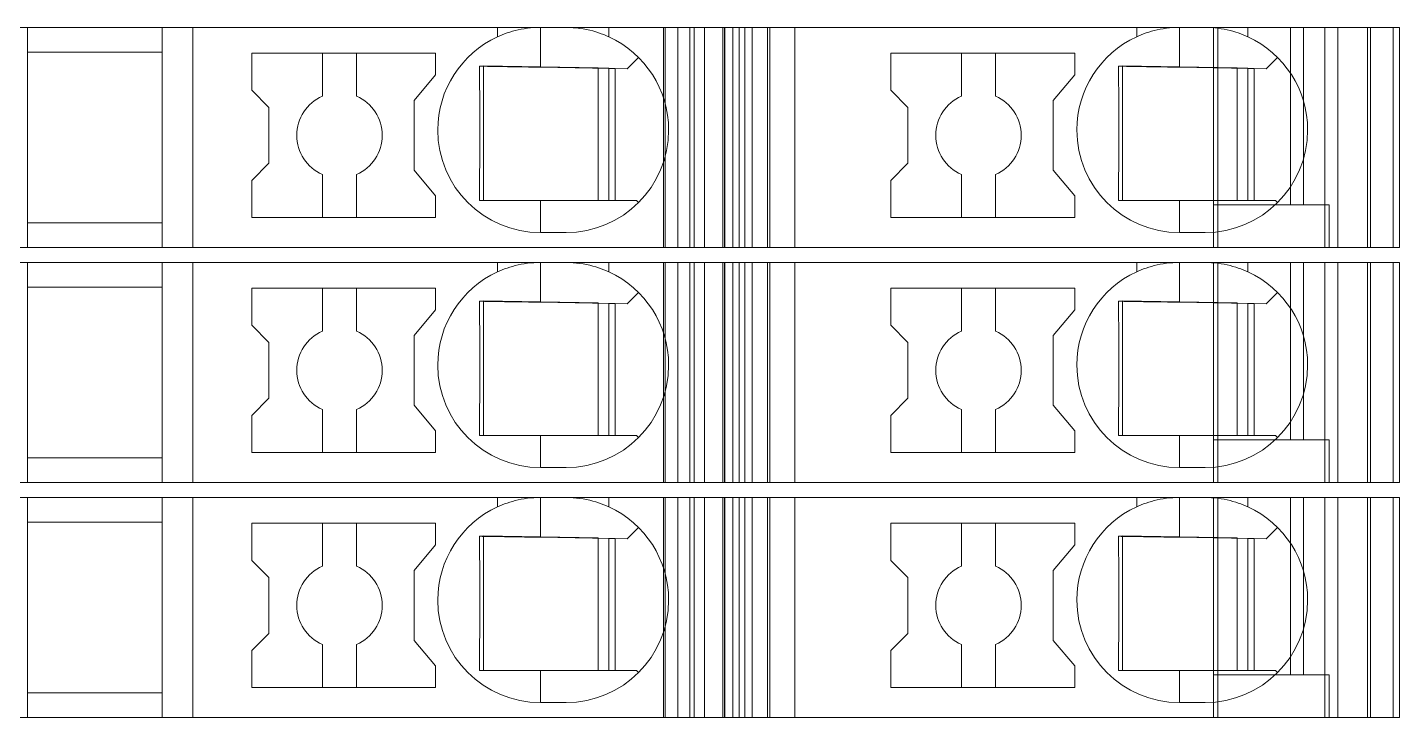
# Model space of a CAD drawing. Header units: millimetres. Extents: x 0 to 2100, y 0 to 1485.
# Drawn here: x 1258.05 to 1290.15, y 700.85 to 717 of the extents above; entities that cross this region are included whole.
import ezdxf
from ezdxf.enums import TextEntityAlignment as Align

# ---------------------------------------------------------------- set-up
doc = ezdxf.new("R2010")
doc.units = ezdxf.units.MM
for name, color, linetype, lineweight in [('EPLAN309', 5, 'Continuous', 5), ('EPLAN493', 5, 'Continuous', 5), ('MAIN-1', 7, 'Continuous', 5), ('MAIN-2', 7, 'Continuous', 5)]:
    doc.layers.add(name, color=color, linetype=linetype, lineweight=lineweight)
doc.styles.add('Tahoma', font='')
doc.styles.get('Tahoma').set_extended_font_data('Tahoma')

# ---------------------------------------------------------------- blocks, each defined once
blk = doc.blocks.new('EPLSYM_LibrarySPECIAL_Symbol12_Variant0_Placement8_15')
at = {"layer": 'EPLAN309', "lineweight": 13, "ltscale": 20}
blk.add_lwpolyline([(0, -5.15), (68.15, -5.15), (68.15, 0), (0, 0)], close=True, dxfattribs=at)
at = {"layer": 'EPLAN493', "color": 5, "style": 'Tahoma'}
blk.add_attdef('17_20450', text='', height=2.93475, dxfattribs=at).set_placement((0, -27.293475), align=Align.MIDDLE_RIGHT)
blk = doc.blocks.new('EPLSYM_LibrarySPECIAL_Symbol12_Variant0_Placement8_16')
at = {"layer": 'EPLAN309', "lineweight": 13, "ltscale": 20}
blk.add_lwpolyline([(0, -5.15), (68.15, -5.15), (68.15, 0), (0, 0)], close=True, dxfattribs=at)
at = {"layer": 'EPLAN493', "color": 5, "style": 'Tahoma'}
blk.add_attdef('17_20450', text='', height=2.93475, dxfattribs=at).set_placement((0, -27.293475), align=Align.MIDDLE_RIGHT)
blk = doc.blocks.new('EPLSYM_LibrarySPECIAL_Symbol12_Variant0_Placement8_17')
at = {"layer": 'EPLAN309', "lineweight": 13, "ltscale": 20}
blk.add_lwpolyline([(0, -5.15), (68.15, -5.15), (68.15, 0), (0, 0)], close=True, dxfattribs=at)
at = {"layer": 'EPLAN493', "color": 5, "style": 'Tahoma'}
blk.add_attdef('17_20450', text='', height=2.93475, dxfattribs=at).set_placement((0, -27.293475), align=Align.MIDDLE_RIGHT)

msp = doc.modelspace()

# ---------------------------------------------------------------- linework, layer by layer
at = {"layer": 'MAIN-1'}
for p, q in [((1258.05, 717), (1261.2, 717)), ((1258.05, 717), (1258.05, 711.85)), ((1261.919, 717), (1261.2, 717)), ((1261.2, 711.85), (1261.2, 717)), ((1269.05, 717), (1261.919, 717)), ((1261.919, 717), (1261.919, 711.85)), ((1269.05, 717), (1270.05, 717)), ((1269.05, 716.782), (1269.05, 717)), ((1269.102, 716.805), (1269.05, 716.782)), ((1269.156, 716.827), (1269.102, 716.805)), ((1269.213, 716.849), (1269.156, 716.827)), ((1269.272, 716.87), (1269.213, 716.849)), ((1269.333, 716.89), (1269.272, 716.87)), ((1269.397, 716.909), (1269.333, 716.89)), ((1269.463, 716.927), (1269.397, 716.909)), ((1269.531, 716.943), (1269.463, 716.927)), ((1269.601, 716.958), (1269.531, 716.943)), ((1269.673, 716.97), (1269.601, 716.958)), ((1269.746, 716.981), (1269.673, 716.97)), ((1269.821, 716.989), (1269.746, 716.981)), ((1269.897, 716.995), (1269.821, 716.989)), ((1269.973, 716.999), (1269.897, 716.995)), ((1270.05, 717), (1269.973, 716.999)), ((1270.05, 716.068), (1270.05, 717)), ((1270.05, 717), (1270.65, 717)), ((1270.65, 717), (1270.732, 716.999)), ((1271.65, 717), (1270.65, 717)), ((1270.732, 716.999), (1270.814, 716.994)), ((1270.814, 716.994), (1270.896, 716.987)), ((1270.896, 716.987), (1270.975, 716.978)), ((1270.975, 716.978), (1271.053, 716.966)), ((1271.053, 716.966), (1271.13, 716.952)), ((1271.13, 716.952), (1271.204, 716.935)), ((1271.204, 716.935), (1271.275, 716.917)), ((1271.275, 716.917), (1271.345, 716.897)), ((1271.345, 716.897), (1271.411, 716.876)), ((1271.411, 716.876), (1271.475, 716.854)), ((1271.475, 716.854), (1271.536, 716.831)), ((1271.536, 716.831), (1271.594, 716.806)), ((1271.594, 716.806), (1271.65, 716.782)), ((1271.65, 717), (1274.704, 717)), ((1271.65, 716.782), (1271.65, 717)), ((1274.832, 717), (1274.704, 717)), ((1274.704, 711.85), (1274.704, 717)), ((1274.832, 717), (1275.367, 717)), ((1274.832, 711.85), (1274.832, 717)), ((1276, 717), (1275.367, 717)), ((1275.367, 711.85), (1275.367, 717)), ((1276, 717), (1284, 717)), ((1276, 711.85), (1276, 717)), ((1284, 717), (1285, 717)), ((1284, 716.782), (1284, 717)), ((1284.052, 716.805), (1284, 716.782)), ((1284.106, 716.827), (1284.052, 716.805)), ((1284.163, 716.849), (1284.106, 716.827)), ((1284.222, 716.87), (1284.163, 716.849)), ((1284.283, 716.89), (1284.222, 716.87)), ((1284.347, 716.909), (1284.283, 716.89)), ((1284.413, 716.927), (1284.347, 716.909)), ((1284.481, 716.943), (1284.413, 716.927)), ((1284.551, 716.958), (1284.481, 716.943)), ((1284.622, 716.97), (1284.551, 716.958)), ((1284.696, 716.981), (1284.622, 716.97)), ((1284.771, 716.989), (1284.696, 716.981)), ((1284.847, 716.995), (1284.771, 716.989)), ((1284.923, 716.999), (1284.847, 716.995)), ((1285, 717), (1284.923, 716.999)), ((1285, 716.068), (1285, 717)), ((1285, 717), (1285.6, 717)), ((1285.6, 717), (1285.677, 716.999)), ((1286.6, 717), (1285.6, 717)), ((1285.677, 716.999), (1285.753, 716.995)), ((1285.753, 716.995), (1285.829, 716.989)), ((1285.829, 716.989), (1285.904, 716.981)), ((1285.904, 716.981), (1285.978, 716.97)), ((1285.978, 716.97), (1286.049, 716.958)), ((1286.049, 716.958), (1286.119, 716.943)), ((1286.119, 716.943), (1286.187, 716.927)), ((1286.187, 716.927), (1286.253, 716.909)), ((1286.253, 716.909), (1286.317, 716.89)), ((1286.317, 716.89), (1286.378, 716.87)), ((1286.378, 716.87), (1286.437, 716.849)), ((1286.437, 716.849), (1286.494, 716.827)), ((1286.494, 716.827), (1286.548, 716.805)), ((1286.548, 716.805), (1286.6, 716.782)), ((1286.6, 717), (1290, 717)), ((1286.6, 716.782), (1286.6, 717)), ((1290, 711.85), (1290, 717)), ((1258.05, 716.425), (1261.2, 716.425)), ((1263.3, 716.4), (1263.3, 715.529)), ((1263.3, 716.4), (1267.6, 716.4)), ((1264.95, 716.4), (1264.95, 715.392)), ((1265.75, 715.392), (1265.75, 716.4)), ((1267.6, 715.889), (1267.6, 716.4)), ((1272.083, 716.033), (1272.347, 716.297)), ((1278.25, 716.4), (1278.25, 715.529)), ((1278.25, 716.4), (1282.55, 716.4)), ((1279.9, 716.4), (1279.9, 715.392)), ((1280.7, 715.392), (1280.7, 716.4)), ((1282.55, 715.889), (1282.55, 716.4)), ((1287.033, 716.033), (1287.297, 716.297)), ((1267.1, 715.293), (1267.6, 715.889)), ((1268.624, 716.092), (1268.625, 716.022)), ((1268.685, 716.091), (1268.624, 716.092)), ((1268.625, 716.022), (1268.625, 715.95)), ((1268.625, 715.95), (1268.626, 715.877)), ((1268.626, 715.877), (1268.627, 715.803)), ((1268.746, 716.09), (1268.685, 716.091)), ((1268.721, 716.091), (1268.721, 712.95)), ((1268.809, 716.089), (1268.746, 716.09)), ((1268.873, 716.088), (1268.809, 716.089)), ((1268.937, 716.087), (1268.873, 716.088)), ((1269.003, 716.086), (1268.937, 716.087)), ((1269.071, 716.085), (1269.003, 716.086)), ((1269.14, 716.084), (1269.071, 716.085)), ((1269.21, 716.082), (1269.14, 716.084)), ((1269.283, 716.081), (1269.21, 716.082)), ((1269.358, 716.08), (1269.283, 716.081)), ((1269.435, 716.079), (1269.358, 716.08)), ((1269.514, 716.077), (1269.435, 716.079)), ((1269.597, 716.076), (1269.514, 716.077)), ((1269.682, 716.075), (1269.597, 716.076)), ((1269.771, 716.073), (1269.682, 716.075)), ((1269.862, 716.071), (1269.771, 716.073)), ((1269.955, 716.07), (1269.862, 716.071)), ((1270.05, 716.068), (1269.955, 716.07)), ((1270.05, 716.068), (1272.083, 716.033)), ((1271.4, 716.045), (1271.4, 712.95)), ((1271.65, 712.95), (1271.65, 716.04)), ((1271.8, 716.038), (1271.8, 712.95)), ((1282.05, 715.293), (1282.55, 715.889)), ((1283.574, 716.092), (1283.574, 716.022)), ((1283.635, 716.091), (1283.574, 716.092)), ((1283.574, 716.022), (1283.575, 715.95)), ((1283.575, 715.95), (1283.576, 715.877)), ((1283.576, 715.877), (1283.577, 715.803)), ((1283.696, 716.09), (1283.635, 716.091)), ((1283.671, 716.091), (1283.671, 712.95)), ((1283.759, 716.089), (1283.696, 716.09)), ((1283.822, 716.088), (1283.759, 716.089)), ((1283.887, 716.087), (1283.822, 716.088)), ((1283.953, 716.086), (1283.887, 716.087)), ((1284.021, 716.085), (1283.953, 716.086)), ((1284.09, 716.084), (1284.021, 716.085)), ((1284.16, 716.082), (1284.09, 716.084)), ((1284.233, 716.081), (1284.16, 716.082)), ((1284.307, 716.08), (1284.233, 716.081)), ((1284.385, 716.079), (1284.307, 716.08)), ((1284.464, 716.077), (1284.385, 716.079)), ((1284.547, 716.076), (1284.464, 716.077)), ((1284.632, 716.075), (1284.547, 716.076)), ((1284.72, 716.073), (1284.632, 716.075)), ((1284.812, 716.071), (1284.72, 716.073)), ((1284.905, 716.07), (1284.812, 716.071)), ((1285, 716.068), (1284.905, 716.07)), ((1285, 716.068), (1287.033, 716.033)), ((1286.35, 716.045), (1286.35, 712.95)), ((1286.6, 712.95), (1286.6, 716.04)), ((1286.75, 716.038), (1286.75, 712.95)), ((1263.7, 715.129), (1263.3, 715.529)), ((1268.627, 715.803), (1268.628, 715.727)), ((1268.628, 715.727), (1268.628, 715.649)), ((1268.628, 715.649), (1268.629, 715.57)), ((1268.629, 715.57), (1268.63, 715.488)), ((1278.65, 715.129), (1278.25, 715.529)), ((1283.577, 715.803), (1283.577, 715.727)), ((1283.577, 715.727), (1283.578, 715.649)), ((1283.578, 715.649), (1283.579, 715.57)), ((1283.579, 715.57), (1283.58, 715.488)), ((1267.1, 715.293), (1267.1, 713.657)), ((1268.63, 715.488), (1268.63, 715.404)), ((1268.63, 715.404), (1268.631, 715.317)), ((1268.631, 715.317), (1268.631, 715.226)), ((1268.631, 715.226), (1268.632, 715.132)), ((1282.05, 715.293), (1282.05, 713.657)), ((1283.58, 715.488), (1283.58, 715.404)), ((1283.58, 715.404), (1283.581, 715.317)), ((1283.581, 715.317), (1283.581, 715.226)), ((1283.581, 715.226), (1283.582, 715.132)), ((1263.7, 715.129), (1263.7, 713.821)), ((1268.632, 715.132), (1268.633, 715.034)), ((1268.633, 715.034), (1268.633, 714.931)), ((1268.633, 714.931), (1268.633, 714.824)), ((1278.65, 715.129), (1278.65, 713.821)), ((1283.582, 715.132), (1283.582, 715.034)), ((1283.582, 715.034), (1283.583, 714.931)), ((1283.583, 714.931), (1283.583, 714.824)), ((1268.633, 714.824), (1268.633, 714.713)), ((1268.633, 714.713), (1268.634, 714.6)), ((1268.634, 714.6), (1268.633, 714.479)), ((1283.583, 714.824), (1283.583, 714.713)), ((1283.583, 714.713), (1283.583, 714.6)), ((1283.583, 714.6), (1283.583, 714.479)), ((1268.633, 714.247), (1268.632, 714.138)), ((1268.633, 714.479), (1268.633, 714.361)), ((1268.633, 714.361), (1268.633, 714.247)), ((1283.583, 714.247), (1283.582, 714.138)), ((1283.583, 714.479), (1283.583, 714.361)), ((1283.583, 714.361), (1283.583, 714.247)), ((1268.632, 714.034), (1268.631, 713.934)), ((1268.631, 713.934), (1268.631, 713.839)), ((1268.632, 714.138), (1268.632, 714.034)), ((1283.582, 714.034), (1283.581, 713.934)), ((1283.581, 713.934), (1283.581, 713.839)), ((1283.582, 714.138), (1283.582, 714.034)), ((1263.7, 713.821), (1263.3, 713.421)), ((1267.1, 713.657), (1267.6, 713.061)), ((1268.629, 713.659), (1268.628, 713.573)), ((1268.63, 713.748), (1268.629, 713.659)), ((1268.631, 713.839), (1268.63, 713.748)), ((1278.65, 713.821), (1278.25, 713.421)), ((1282.05, 713.657), (1282.55, 713.061)), ((1283.579, 713.659), (1283.578, 713.573)), ((1283.58, 713.748), (1283.579, 713.659)), ((1283.581, 713.839), (1283.58, 713.748)), ((1263.3, 713.421), (1263.3, 712.55)), ((1264.95, 713.558), (1264.95, 712.55)), ((1265.75, 713.558), (1265.75, 712.55)), ((1268.626, 713.329), (1268.625, 713.25)), ((1268.627, 713.408), (1268.626, 713.329)), ((1268.628, 713.49), (1268.627, 713.408)), ((1268.628, 713.573), (1268.628, 713.49)), ((1278.25, 713.421), (1278.25, 712.55)), ((1279.9, 713.558), (1279.9, 712.55)), ((1280.7, 713.558), (1280.7, 712.55)), ((1283.576, 713.329), (1283.575, 713.25)), ((1283.577, 713.408), (1283.576, 713.329)), ((1283.578, 713.49), (1283.577, 713.408)), ((1283.578, 713.573), (1283.578, 713.49)), ((1267.6, 712.55), (1267.6, 713.061)), ((1268.623, 713.024), (1268.622, 712.95)), ((1268.622, 712.95), (1268.683, 712.95)), ((1268.624, 713.098), (1268.623, 713.024)), ((1268.625, 713.25), (1268.624, 713.174)), ((1268.624, 713.174), (1268.624, 713.098)), ((1268.683, 712.95), (1268.746, 712.95)), ((1268.746, 712.95), (1268.809, 712.95)), ((1268.809, 712.95), (1268.873, 712.95)), ((1268.873, 712.95), (1268.939, 712.95)), ((1268.939, 712.95), (1269.005, 712.95)), ((1269.005, 712.95), (1269.074, 712.95)), ((1269.074, 712.95), (1269.144, 712.95)), ((1269.144, 712.95), (1269.215, 712.95)), ((1269.215, 712.95), (1269.289, 712.95)), ((1269.289, 712.95), (1269.364, 712.95)), ((1269.364, 712.95), (1269.442, 712.95)), ((1269.442, 712.95), (1269.522, 712.95)), ((1269.522, 712.95), (1269.605, 712.95)), ((1269.605, 712.95), (1269.69, 712.95)), ((1269.69, 712.95), (1269.778, 712.95)), ((1269.778, 712.95), (1269.867, 712.95)), ((1269.867, 712.95), (1269.958, 712.95)), ((1269.958, 712.95), (1270.05, 712.95)), ((1270.05, 712.95), (1272.3, 712.95)), ((1270.05, 712.95), (1270.05, 712.2)), ((1272.347, 712.903), (1272.3, 712.95)), ((1282.55, 712.55), (1282.55, 713.061)), ((1283.573, 713.024), (1283.572, 712.95)), ((1283.572, 712.95), (1283.633, 712.95)), ((1283.574, 713.098), (1283.573, 713.024)), ((1283.575, 713.25), (1283.574, 713.174)), ((1283.574, 713.174), (1283.574, 713.098)), ((1283.633, 712.95), (1283.695, 712.95)), ((1283.695, 712.95), (1283.759, 712.95)), ((1283.759, 712.95), (1283.823, 712.95)), ((1283.823, 712.95), (1283.889, 712.95)), ((1283.889, 712.95), (1283.955, 712.95)), ((1283.955, 712.95), (1284.024, 712.95)), ((1284.024, 712.95), (1284.093, 712.95)), ((1284.093, 712.95), (1284.165, 712.95)), ((1284.165, 712.95), (1284.239, 712.95)), ((1284.239, 712.95), (1284.314, 712.95)), ((1284.314, 712.95), (1284.392, 712.95)), ((1284.392, 712.95), (1284.472, 712.95)), ((1284.472, 712.95), (1284.555, 712.95)), ((1284.555, 712.95), (1284.64, 712.95)), ((1284.64, 712.95), (1284.727, 712.95)), ((1284.727, 712.95), (1284.817, 712.95)), ((1284.817, 712.95), (1284.908, 712.95)), ((1284.908, 712.95), (1285, 712.95)), ((1285, 712.95), (1285, 712.2)), ((1285, 712.95), (1287.25, 712.95)), ((1287.297, 712.903), (1287.25, 712.95)), ((1258.05, 712.425), (1261.2, 712.425)), ((1267.6, 712.55), (1263.3, 712.55)), ((1282.55, 712.55), (1278.25, 712.55)), ((1270.65, 712.2), (1270.05, 712.2)), ((1285.6, 712.2), (1285, 712.2)), ((1258.05, 711.85), (1261.2, 711.85)), ((1261.919, 711.85), (1261.2, 711.85)), ((1261.919, 711.85), (1274.704, 711.85)), ((1273.544, 711.85), (1273.544, 711.85)), ((1273.65, 711.85), (1273.65, 711.85)), ((1274.832, 711.85), (1274.704, 711.85)), ((1274.832, 711.85), (1275.367, 711.85)), ((1276, 711.85), (1275.367, 711.85)), ((1276, 711.85), (1290, 711.85)), ((1288.5, 711.85), (1288.5, 711.85)), ((1258.05, 711.5), (1261.2, 711.5)), ((1258.05, 711.5), (1258.05, 706.35)), ((1261.919, 711.5), (1261.2, 711.5)), ((1261.2, 706.35), (1261.2, 711.5)), ((1269.05, 711.5), (1261.919, 711.5)), ((1261.919, 711.5), (1261.919, 706.35)), ((1269.05, 711.5), (1270.05, 711.5)), ((1269.05, 711.282), (1269.05, 711.5)), ((1269.213, 711.349), (1269.156, 711.327)), ((1269.272, 711.37), (1269.213, 711.349)), ((1269.333, 711.39), (1269.272, 711.37)), ((1269.397, 711.409), (1269.333, 711.39)), ((1269.463, 711.427), (1269.397, 711.409)), ((1269.531, 711.443), (1269.463, 711.427)), ((1269.601, 711.458), (1269.531, 711.443)), ((1269.673, 711.47), (1269.601, 711.458)), ((1269.746, 711.481), (1269.673, 711.47)), ((1269.821, 711.489), (1269.746, 711.481)), ((1269.897, 711.495), (1269.821, 711.489)), ((1269.973, 711.499), (1269.897, 711.495)), ((1270.05, 711.5), (1269.973, 711.499)), ((1270.05, 710.568), (1270.05, 711.5)), ((1270.05, 711.5), (1270.65, 711.5)), ((1270.65, 711.5), (1270.732, 711.499)), ((1271.65, 711.5), (1270.65, 711.5)), ((1270.732, 711.499), (1270.814, 711.494)), ((1270.814, 711.494), (1270.896, 711.487)), ((1270.896, 711.487), (1270.975, 711.478)), ((1270.975, 711.478), (1271.053, 711.466)), ((1271.053, 711.466), (1271.13, 711.452)), ((1271.13, 711.452), (1271.204, 711.435)), ((1271.204, 711.435), (1271.275, 711.417)), ((1271.275, 711.417), (1271.345, 711.397)), ((1271.345, 711.397), (1271.411, 711.376)), ((1271.411, 711.376), (1271.475, 711.354)), ((1271.475, 711.354), (1271.536, 711.331)), ((1271.65, 711.5), (1274.704, 711.5)), ((1271.65, 711.282), (1271.65, 711.5)), ((1274.832, 711.5), (1274.704, 711.5)), ((1274.704, 706.35), (1274.704, 711.5)), ((1274.832, 711.5), (1275.367, 711.5)), ((1274.832, 706.35), (1274.832, 711.5)), ((1276, 711.5), (1275.367, 711.5)), ((1275.367, 706.35), (1275.367, 711.5)), ((1276, 711.5), (1284, 711.5)), ((1276, 706.35), (1276, 711.5)), ((1284, 711.5), (1285, 711.5)), ((1284, 711.282), (1284, 711.5)), ((1284.163, 711.349), (1284.106, 711.327)), ((1284.222, 711.37), (1284.163, 711.349)), ((1284.283, 711.39), (1284.222, 711.37)), ((1284.347, 711.409), (1284.283, 711.39)), ((1284.413, 711.427), (1284.347, 711.409)), ((1284.481, 711.443), (1284.413, 711.427)), ((1284.551, 711.458), (1284.481, 711.443)), ((1284.622, 711.47), (1284.551, 711.458)), ((1284.696, 711.481), (1284.622, 711.47)), ((1284.771, 711.489), (1284.696, 711.481)), ((1284.847, 711.495), (1284.771, 711.489)), ((1284.923, 711.499), (1284.847, 711.495)), ((1285, 711.5), (1284.923, 711.499)), ((1285, 710.568), (1285, 711.5)), ((1285, 711.5), (1285.6, 711.5)), ((1285.6, 711.5), (1285.677, 711.499)), ((1286.6, 711.5), (1285.6, 711.5)), ((1285.677, 711.499), (1285.753, 711.495)), ((1285.753, 711.495), (1285.829, 711.489)), ((1285.829, 711.489), (1285.904, 711.481)), ((1285.904, 711.481), (1285.978, 711.47)), ((1285.978, 711.47), (1286.049, 711.458)), ((1286.049, 711.458), (1286.119, 711.443)), ((1286.119, 711.443), (1286.187, 711.427)), ((1286.187, 711.427), (1286.253, 711.409)), ((1286.253, 711.409), (1286.317, 711.39)), ((1286.317, 711.39), (1286.378, 711.37)), ((1286.378, 711.37), (1286.437, 711.349)), ((1286.437, 711.349), (1286.494, 711.327)), ((1286.6, 711.5), (1290, 711.5)), ((1286.6, 711.282), (1286.6, 711.5)), ((1290, 706.35), (1290, 711.5)), ((1269.102, 711.305), (1269.05, 711.282)), ((1269.156, 711.327), (1269.102, 711.305)), ((1271.536, 711.331), (1271.594, 711.306)), ((1271.594, 711.306), (1271.65, 711.282)), ((1284.052, 711.305), (1284, 711.282)), ((1284.106, 711.327), (1284.052, 711.305)), ((1286.494, 711.327), (1286.548, 711.305)), ((1286.548, 711.305), (1286.6, 711.282)), ((1258.05, 710.925), (1261.2, 710.925)), ((1263.3, 710.9), (1263.3, 710.029)), ((1263.3, 710.9), (1267.6, 710.9)), ((1264.95, 710.9), (1264.95, 709.892)), ((1265.75, 709.892), (1265.75, 710.9)), ((1267.6, 710.389), (1267.6, 710.9)), ((1272.083, 710.533), (1272.347, 710.797)), ((1278.25, 710.9), (1278.25, 710.029)), ((1278.25, 710.9), (1282.55, 710.9)), ((1279.9, 710.9), (1279.9, 709.892)), ((1280.7, 709.892), (1280.7, 710.9)), ((1282.55, 710.389), (1282.55, 710.9)), ((1287.033, 710.533), (1287.297, 710.797)), ((1267.1, 709.793), (1267.6, 710.389)), ((1268.624, 710.592), (1268.625, 710.522)), ((1268.685, 710.591), (1268.624, 710.592)), ((1268.625, 710.522), (1268.625, 710.45)), ((1268.625, 710.45), (1268.626, 710.377)), ((1268.626, 710.377), (1268.627, 710.303)), ((1268.746, 710.59), (1268.685, 710.591)), ((1268.721, 710.591), (1268.721, 707.45)), ((1268.809, 710.589), (1268.746, 710.59)), ((1268.873, 710.588), (1268.809, 710.589)), ((1268.937, 710.587), (1268.873, 710.588)), ((1269.003, 710.586), (1268.937, 710.587)), ((1269.071, 710.585), (1269.003, 710.586)), ((1269.14, 710.584), (1269.071, 710.585)), ((1269.21, 710.582), (1269.14, 710.584)), ((1269.283, 710.581), (1269.21, 710.582)), ((1269.358, 710.58), (1269.283, 710.581)), ((1269.435, 710.579), (1269.358, 710.58)), ((1269.514, 710.577), (1269.435, 710.579)), ((1269.597, 710.576), (1269.514, 710.577)), ((1269.682, 710.575), (1269.597, 710.576)), ((1269.771, 710.573), (1269.682, 710.575)), ((1269.862, 710.571), (1269.771, 710.573)), ((1269.955, 710.57), (1269.862, 710.571)), ((1270.05, 710.568), (1269.955, 710.57)), ((1270.05, 710.568), (1272.083, 710.533)), ((1271.4, 710.545), (1271.4, 707.45)), ((1271.65, 707.45), (1271.65, 710.54)), ((1271.8, 710.538), (1271.8, 707.45)), ((1282.05, 709.793), (1282.55, 710.389)), ((1283.574, 710.592), (1283.574, 710.522)), ((1283.635, 710.591), (1283.574, 710.592)), ((1283.574, 710.522), (1283.575, 710.45)), ((1283.575, 710.45), (1283.576, 710.377)), ((1283.576, 710.377), (1283.577, 710.303)), ((1283.696, 710.59), (1283.635, 710.591)), ((1283.671, 710.591), (1283.671, 707.45)), ((1283.759, 710.589), (1283.696, 710.59)), ((1283.822, 710.588), (1283.759, 710.589)), ((1283.887, 710.587), (1283.822, 710.588)), ((1283.953, 710.586), (1283.887, 710.587)), ((1284.021, 710.585), (1283.953, 710.586)), ((1284.09, 710.584), (1284.021, 710.585)), ((1284.16, 710.582), (1284.09, 710.584)), ((1284.233, 710.581), (1284.16, 710.582)), ((1284.307, 710.58), (1284.233, 710.581)), ((1284.385, 710.579), (1284.307, 710.58)), ((1284.464, 710.577), (1284.385, 710.579)), ((1284.547, 710.576), (1284.464, 710.577)), ((1284.632, 710.575), (1284.547, 710.576)), ((1284.72, 710.573), (1284.632, 710.575)), ((1284.812, 710.571), (1284.72, 710.573)), ((1284.905, 710.57), (1284.812, 710.571)), ((1285, 710.568), (1284.905, 710.57)), ((1285, 710.568), (1287.033, 710.533)), ((1286.35, 710.545), (1286.35, 707.45)), ((1286.6, 707.45), (1286.6, 710.54)), ((1286.75, 710.538), (1286.75, 707.45)), ((1268.627, 710.303), (1268.628, 710.227)), ((1268.628, 710.227), (1268.628, 710.149)), ((1268.628, 710.149), (1268.629, 710.07)), ((1268.629, 710.07), (1268.63, 709.988)), ((1283.577, 710.303), (1283.577, 710.227)), ((1283.577, 710.227), (1283.578, 710.149)), ((1283.578, 710.149), (1283.579, 710.07)), ((1283.579, 710.07), (1283.58, 709.988)), ((1263.7, 709.629), (1263.3, 710.029)), ((1267.1, 709.793), (1267.1, 708.157)), ((1268.63, 709.988), (1268.63, 709.904)), ((1268.63, 709.904), (1268.631, 709.817)), ((1268.631, 709.817), (1268.631, 709.726)), ((1278.65, 709.629), (1278.25, 710.029)), ((1282.05, 709.793), (1282.05, 708.157)), ((1283.58, 709.988), (1283.58, 709.904)), ((1283.58, 709.904), (1283.581, 709.817)), ((1283.581, 709.817), (1283.581, 709.726)), ((1263.7, 709.629), (1263.7, 708.321)), ((1268.631, 709.726), (1268.632, 709.632)), ((1268.632, 709.632), (1268.633, 709.534)), ((1268.633, 709.534), (1268.633, 709.431)), ((1268.633, 709.431), (1268.633, 709.324)), ((1278.65, 709.629), (1278.65, 708.321)), ((1283.581, 709.726), (1283.582, 709.632)), ((1283.582, 709.632), (1283.582, 709.534)), ((1283.582, 709.534), (1283.583, 709.431)), ((1283.583, 709.431), (1283.583, 709.324)), ((1268.633, 709.324), (1268.633, 709.213)), ((1268.633, 709.213), (1268.634, 709.1)), ((1268.634, 709.1), (1268.633, 708.979)), ((1283.583, 709.324), (1283.583, 709.213)), ((1283.583, 709.213), (1283.583, 709.1)), ((1283.583, 709.1), (1283.583, 708.979)), ((1268.633, 708.979), (1268.633, 708.861)), ((1268.633, 708.861), (1268.633, 708.747)), ((1283.583, 708.979), (1283.583, 708.861)), ((1283.583, 708.861), (1283.583, 708.747)), ((1268.632, 708.534), (1268.631, 708.434)), ((1268.633, 708.747), (1268.632, 708.638)), ((1268.632, 708.638), (1268.632, 708.534)), ((1283.582, 708.534), (1283.581, 708.434)), ((1283.583, 708.747), (1283.582, 708.638)), ((1283.582, 708.638), (1283.582, 708.534)), ((1263.7, 708.321), (1263.3, 707.921)), ((1267.1, 708.157), (1267.6, 707.561)), ((1268.629, 708.159), (1268.628, 708.073)), ((1268.63, 708.248), (1268.629, 708.159)), ((1268.631, 708.339), (1268.63, 708.248)), ((1268.631, 708.434), (1268.631, 708.339)), ((1278.65, 708.321), (1278.25, 707.921)), ((1282.05, 708.157), (1282.55, 707.561)), ((1283.579, 708.159), (1283.578, 708.073)), ((1283.58, 708.248), (1283.579, 708.159)), ((1283.581, 708.339), (1283.58, 708.248)), ((1283.581, 708.434), (1283.581, 708.339)), ((1263.3, 707.921), (1263.3, 707.05)), ((1264.95, 708.058), (1264.95, 707.05)), ((1265.75, 708.058), (1265.75, 707.05)), ((1268.626, 707.829), (1268.625, 707.75)), ((1268.627, 707.908), (1268.626, 707.829)), ((1268.628, 707.99), (1268.627, 707.908)), ((1268.628, 708.073), (1268.628, 707.99)), ((1278.25, 707.921), (1278.25, 707.05)), ((1279.9, 708.058), (1279.9, 707.05)), ((1280.7, 708.058), (1280.7, 707.05)), ((1283.576, 707.829), (1283.575, 707.75)), ((1283.577, 707.908), (1283.576, 707.829)), ((1283.578, 707.99), (1283.577, 707.908)), ((1283.578, 708.073), (1283.578, 707.99)), ((1267.6, 707.05), (1267.6, 707.561)), ((1268.623, 707.524), (1268.622, 707.45)), ((1268.624, 707.598), (1268.623, 707.524)), ((1268.625, 707.75), (1268.624, 707.674)), ((1268.624, 707.674), (1268.624, 707.598)), ((1282.55, 707.05), (1282.55, 707.561)), ((1283.573, 707.524), (1283.572, 707.45)), ((1283.574, 707.598), (1283.573, 707.524)), ((1283.575, 707.75), (1283.574, 707.674)), ((1283.574, 707.674), (1283.574, 707.598)), ((1268.622, 707.45), (1268.683, 707.45)), ((1268.683, 707.45), (1268.746, 707.45)), ((1268.746, 707.45), (1268.809, 707.45)), ((1268.809, 707.45), (1268.873, 707.45)), ((1268.873, 707.45), (1268.939, 707.45)), ((1268.939, 707.45), (1269.005, 707.45)), ((1269.005, 707.45), (1269.074, 707.45)), ((1269.074, 707.45), (1269.144, 707.45)), ((1269.144, 707.45), (1269.215, 707.45)), ((1269.215, 707.45), (1269.289, 707.45)), ((1269.289, 707.45), (1269.364, 707.45)), ((1269.364, 707.45), (1269.442, 707.45)), ((1269.442, 707.45), (1269.522, 707.45)), ((1269.522, 707.45), (1269.605, 707.45)), ((1269.605, 707.45), (1269.69, 707.45)), ((1269.69, 707.45), (1269.778, 707.45)), ((1269.778, 707.45), (1269.867, 707.45)), ((1269.867, 707.45), (1269.958, 707.45)), ((1269.958, 707.45), (1270.05, 707.45)), ((1270.05, 707.45), (1272.3, 707.45)), ((1270.05, 707.45), (1270.05, 706.7)), ((1272.347, 707.403), (1272.3, 707.45)), ((1283.572, 707.45), (1283.633, 707.45)), ((1283.633, 707.45), (1283.695, 707.45)), ((1283.695, 707.45), (1283.759, 707.45)), ((1283.759, 707.45), (1283.823, 707.45)), ((1283.823, 707.45), (1283.889, 707.45)), ((1283.889, 707.45), (1283.955, 707.45)), ((1283.955, 707.45), (1284.024, 707.45)), ((1284.024, 707.45), (1284.093, 707.45)), ((1284.093, 707.45), (1284.165, 707.45)), ((1284.165, 707.45), (1284.239, 707.45)), ((1284.239, 707.45), (1284.314, 707.45)), ((1284.314, 707.45), (1284.392, 707.45)), ((1284.392, 707.45), (1284.472, 707.45)), ((1284.472, 707.45), (1284.555, 707.45)), ((1284.555, 707.45), (1284.64, 707.45)), ((1284.64, 707.45), (1284.727, 707.45)), ((1284.727, 707.45), (1284.817, 707.45)), ((1284.817, 707.45), (1284.908, 707.45)), ((1284.908, 707.45), (1285, 707.45)), ((1285, 707.45), (1285, 706.7)), ((1285, 707.45), (1287.25, 707.45)), ((1287.297, 707.403), (1287.25, 707.45)), ((1258.05, 706.925), (1261.2, 706.925)), ((1267.6, 707.05), (1263.3, 707.05)), ((1282.55, 707.05), (1278.25, 707.05)), ((1270.65, 706.7), (1270.05, 706.7)), ((1285.6, 706.7), (1285, 706.7)), ((1258.05, 706.35), (1261.2, 706.35)), ((1261.919, 706.35), (1261.2, 706.35)), ((1261.919, 706.35), (1274.704, 706.35)), ((1273.544, 706.35), (1273.544, 706.35)), ((1273.65, 706.35), (1273.65, 706.35)), ((1274.832, 706.35), (1274.704, 706.35)), ((1274.832, 706.35), (1275.367, 706.35)), ((1276, 706.35), (1275.367, 706.35)), ((1276, 706.35), (1290, 706.35)), ((1288.5, 706.35), (1288.5, 706.35)), ((1258.05, 706), (1261.2, 706)), ((1258.05, 706), (1258.05, 700.85)), ((1261.919, 706), (1261.2, 706)), ((1261.2, 700.85), (1261.2, 706)), ((1269.05, 706), (1261.919, 706)), ((1261.919, 706), (1261.919, 700.85)), ((1269.05, 706), (1270.05, 706)), ((1269.05, 705.782), (1269.05, 706)), ((1269.333, 705.89), (1269.272, 705.87)), ((1269.397, 705.909), (1269.333, 705.89)), ((1269.463, 705.927), (1269.397, 705.909)), ((1269.531, 705.943), (1269.463, 705.927)), ((1269.601, 705.958), (1269.531, 705.943)), ((1269.673, 705.97), (1269.601, 705.958)), ((1269.746, 705.981), (1269.673, 705.97)), ((1269.821, 705.989), (1269.746, 705.981)), ((1269.897, 705.995), (1269.821, 705.989)), ((1269.973, 705.999), (1269.897, 705.995)), ((1270.05, 706), (1269.973, 705.999)), ((1270.05, 705.068), (1270.05, 706)), ((1270.05, 706), (1270.65, 706)), ((1270.65, 706), (1270.732, 705.999)), ((1271.65, 706), (1270.65, 706)), ((1270.732, 705.999), (1270.814, 705.994)), ((1270.814, 705.994), (1270.896, 705.987)), ((1270.896, 705.987), (1270.975, 705.978)), ((1270.975, 705.978), (1271.053, 705.966)), ((1271.053, 705.966), (1271.13, 705.952)), ((1271.13, 705.952), (1271.204, 705.935)), ((1271.204, 705.935), (1271.275, 705.917)), ((1271.275, 705.917), (1271.345, 705.897)), ((1271.345, 705.897), (1271.411, 705.876)), ((1271.65, 706), (1274.704, 706)), ((1271.65, 705.782), (1271.65, 706)), ((1274.832, 706), (1274.704, 706)), ((1274.704, 700.85), (1274.704, 706)), ((1274.832, 706), (1275.367, 706)), ((1274.832, 700.85), (1274.832, 706)), ((1276, 706), (1275.367, 706)), ((1275.367, 700.85), (1275.367, 706)), ((1276, 706), (1284, 706)), ((1276, 700.85), (1276, 706)), ((1284, 706), (1285, 706)), ((1284, 705.782), (1284, 706)), ((1284.283, 705.89), (1284.222, 705.87)), ((1284.347, 705.909), (1284.283, 705.89)), ((1284.413, 705.927), (1284.347, 705.909)), ((1284.481, 705.943), (1284.413, 705.927)), ((1284.551, 705.958), (1284.481, 705.943)), ((1284.622, 705.97), (1284.551, 705.958)), ((1284.696, 705.981), (1284.622, 705.97)), ((1284.771, 705.989), (1284.696, 705.981)), ((1284.847, 705.995), (1284.771, 705.989)), ((1284.923, 705.999), (1284.847, 705.995)), ((1285, 706), (1284.923, 705.999)), ((1285, 705.068), (1285, 706)), ((1285, 706), (1285.6, 706)), ((1285.6, 706), (1285.677, 705.999)), ((1286.6, 706), (1285.6, 706)), ((1285.677, 705.999), (1285.753, 705.995)), ((1285.753, 705.995), (1285.829, 705.989)), ((1285.829, 705.989), (1285.904, 705.981)), ((1285.904, 705.981), (1285.978, 705.97)), ((1285.978, 705.97), (1286.049, 705.958)), ((1286.049, 705.958), (1286.119, 705.943)), ((1286.119, 705.943), (1286.187, 705.927)), ((1286.187, 705.927), (1286.253, 705.909)), ((1286.253, 705.909), (1286.317, 705.89)), ((1286.317, 705.89), (1286.378, 705.87)), ((1286.6, 706), (1290, 706)), ((1286.6, 705.782), (1286.6, 706)), ((1290, 700.85), (1290, 706)), ((1269.102, 705.805), (1269.05, 705.782)), ((1269.156, 705.827), (1269.102, 705.805)), ((1269.213, 705.849), (1269.156, 705.827)), ((1269.272, 705.87), (1269.213, 705.849)), ((1271.411, 705.876), (1271.475, 705.854)), ((1271.475, 705.854), (1271.536, 705.831)), ((1271.536, 705.831), (1271.594, 705.806)), ((1271.594, 705.806), (1271.65, 705.782)), ((1284.052, 705.805), (1284, 705.782)), ((1284.106, 705.827), (1284.052, 705.805)), ((1284.163, 705.849), (1284.106, 705.827)), ((1284.222, 705.87), (1284.163, 705.849)), ((1286.378, 705.87), (1286.437, 705.849)), ((1286.437, 705.849), (1286.494, 705.827)), ((1286.494, 705.827), (1286.548, 705.805)), ((1286.548, 705.805), (1286.6, 705.782)), ((1258.05, 705.425), (1261.2, 705.425)), ((1263.3, 705.4), (1263.3, 704.529)), ((1263.3, 705.4), (1267.6, 705.4)), ((1264.95, 705.4), (1264.95, 704.392)), ((1265.75, 704.392), (1265.75, 705.4)), ((1267.6, 704.889), (1267.6, 705.4)), ((1272.083, 705.033), (1272.347, 705.297)), ((1278.25, 705.4), (1278.25, 704.529)), ((1278.25, 705.4), (1282.55, 705.4)), ((1279.9, 705.4), (1279.9, 704.392)), ((1280.7, 704.392), (1280.7, 705.4)), ((1282.55, 704.889), (1282.55, 705.4)), ((1287.033, 705.033), (1287.297, 705.297)), ((1268.624, 705.092), (1268.625, 705.022)), ((1268.685, 705.091), (1268.624, 705.092)), ((1268.625, 705.022), (1268.625, 704.95)), ((1268.625, 704.95), (1268.626, 704.877)), ((1268.746, 705.09), (1268.685, 705.091)), ((1268.721, 705.091), (1268.721, 701.95)), ((1268.809, 705.089), (1268.746, 705.09)), ((1268.873, 705.088), (1268.809, 705.089)), ((1268.937, 705.087), (1268.873, 705.088)), ((1269.003, 705.086), (1268.937, 705.087)), ((1269.071, 705.085), (1269.003, 705.086)), ((1269.14, 705.084), (1269.071, 705.085)), ((1269.21, 705.082), (1269.14, 705.084)), ((1269.283, 705.081), (1269.21, 705.082)), ((1269.358, 705.08), (1269.283, 705.081)), ((1269.435, 705.079), (1269.358, 705.08)), ((1269.514, 705.077), (1269.435, 705.079)), ((1269.597, 705.076), (1269.514, 705.077)), ((1269.682, 705.075), (1269.597, 705.076)), ((1269.771, 705.073), (1269.682, 705.075)), ((1269.862, 705.071), (1269.771, 705.073)), ((1269.955, 705.07), (1269.862, 705.071)), ((1270.05, 705.068), (1269.955, 705.07)), ((1270.05, 705.068), (1272.083, 705.033)), ((1271.4, 705.045), (1271.4, 701.95)), ((1271.65, 701.95), (1271.65, 705.04)), ((1271.8, 705.038), (1271.8, 701.95)), ((1283.574, 705.092), (1283.574, 705.022)), ((1283.635, 705.091), (1283.574, 705.092)), ((1283.574, 705.022), (1283.575, 704.95)), ((1283.575, 704.95), (1283.576, 704.877)), ((1283.696, 705.09), (1283.635, 705.091)), ((1283.671, 705.091), (1283.671, 701.95)), ((1283.759, 705.089), (1283.696, 705.09)), ((1283.822, 705.088), (1283.759, 705.089)), ((1283.887, 705.087), (1283.822, 705.088)), ((1283.953, 705.086), (1283.887, 705.087)), ((1284.021, 705.085), (1283.953, 705.086)), ((1284.09, 705.084), (1284.021, 705.085)), ((1284.16, 705.082), (1284.09, 705.084)), ((1284.233, 705.081), (1284.16, 705.082)), ((1284.307, 705.08), (1284.233, 705.081)), ((1284.385, 705.079), (1284.307, 705.08)), ((1284.464, 705.077), (1284.385, 705.079)), ((1284.547, 705.076), (1284.464, 705.077)), ((1284.632, 705.075), (1284.547, 705.076)), ((1284.72, 705.073), (1284.632, 705.075)), ((1284.812, 705.071), (1284.72, 705.073)), ((1284.905, 705.07), (1284.812, 705.071)), ((1285, 705.068), (1284.905, 705.07)), ((1285, 705.068), (1287.033, 705.033)), ((1286.35, 705.045), (1286.35, 701.95)), ((1286.6, 701.95), (1286.6, 705.04)), ((1286.75, 705.038), (1286.75, 701.95)), ((1267.1, 704.293), (1267.6, 704.889)), ((1268.626, 704.877), (1268.627, 704.803)), ((1268.627, 704.803), (1268.628, 704.727)), ((1268.628, 704.727), (1268.628, 704.649)), ((1268.628, 704.649), (1268.629, 704.57)), ((1282.05, 704.293), (1282.55, 704.889)), ((1283.576, 704.877), (1283.577, 704.803)), ((1283.577, 704.803), (1283.577, 704.727)), ((1283.577, 704.727), (1283.578, 704.649)), ((1283.578, 704.649), (1283.579, 704.57)), ((1263.7, 704.129), (1263.3, 704.529)), ((1267.1, 704.293), (1267.1, 702.657)), ((1268.629, 704.57), (1268.63, 704.488)), ((1268.63, 704.488), (1268.63, 704.404)), ((1268.63, 704.404), (1268.631, 704.317)), ((1268.631, 704.317), (1268.631, 704.226)), ((1278.65, 704.129), (1278.25, 704.529)), ((1282.05, 704.293), (1282.05, 702.657)), ((1283.579, 704.57), (1283.58, 704.488)), ((1283.58, 704.488), (1283.58, 704.404)), ((1283.58, 704.404), (1283.581, 704.317)), ((1283.581, 704.317), (1283.581, 704.226)), ((1263.7, 704.129), (1263.7, 702.821)), ((1268.631, 704.226), (1268.632, 704.132)), ((1268.632, 704.132), (1268.633, 704.034)), ((1268.633, 704.034), (1268.633, 703.931)), ((1278.65, 704.129), (1278.65, 702.821)), ((1283.581, 704.226), (1283.582, 704.132)), ((1283.582, 704.132), (1283.582, 704.034)), ((1283.582, 704.034), (1283.583, 703.931)), ((1268.633, 703.931), (1268.633, 703.824)), ((1268.633, 703.824), (1268.633, 703.713)), ((1268.633, 703.713), (1268.634, 703.6)), ((1283.583, 703.931), (1283.583, 703.824)), ((1283.583, 703.824), (1283.583, 703.713)), ((1283.583, 703.713), (1283.583, 703.6)), ((1268.634, 703.6), (1268.633, 703.479)), ((1268.633, 703.479), (1268.633, 703.361)), ((1268.633, 703.361), (1268.633, 703.247)), ((1283.583, 703.6), (1283.583, 703.479)), ((1283.583, 703.479), (1283.583, 703.361)), ((1283.583, 703.361), (1283.583, 703.247)), ((1268.632, 703.034), (1268.631, 702.934)), ((1268.633, 703.247), (1268.632, 703.138)), ((1268.632, 703.138), (1268.632, 703.034)), ((1283.582, 703.034), (1283.581, 702.934)), ((1283.583, 703.247), (1283.582, 703.138)), ((1283.582, 703.138), (1283.582, 703.034)), ((1263.7, 702.821), (1263.3, 702.421)), ((1268.63, 702.748), (1268.629, 702.659)), ((1268.631, 702.839), (1268.63, 702.748)), ((1268.631, 702.934), (1268.631, 702.839)), ((1278.65, 702.821), (1278.25, 702.421)), ((1283.58, 702.748), (1283.579, 702.659)), ((1283.581, 702.839), (1283.58, 702.748)), ((1283.581, 702.934), (1283.581, 702.839)), ((1263.3, 702.421), (1263.3, 701.55)), ((1264.95, 702.558), (1264.95, 701.55)), ((1265.75, 702.558), (1265.75, 701.55)), ((1267.1, 702.657), (1267.6, 702.061)), ((1268.627, 702.408), (1268.626, 702.329)), ((1268.628, 702.49), (1268.627, 702.408)), ((1268.629, 702.659), (1268.628, 702.573)), ((1268.628, 702.573), (1268.628, 702.49)), ((1278.25, 702.421), (1278.25, 701.55)), ((1279.9, 702.558), (1279.9, 701.55)), ((1280.7, 702.558), (1280.7, 701.55)), ((1282.05, 702.657), (1282.55, 702.061)), ((1283.577, 702.408), (1283.576, 702.329)), ((1283.578, 702.49), (1283.577, 702.408)), ((1283.579, 702.659), (1283.578, 702.573)), ((1283.578, 702.573), (1283.578, 702.49)), ((1267.6, 701.55), (1267.6, 702.061)), ((1268.624, 702.098), (1268.623, 702.024)), ((1268.625, 702.25), (1268.624, 702.174)), ((1268.624, 702.174), (1268.624, 702.098)), ((1268.626, 702.329), (1268.625, 702.25)), ((1282.55, 701.55), (1282.55, 702.061)), ((1283.574, 702.098), (1283.573, 702.024)), ((1283.575, 702.25), (1283.574, 702.174)), ((1283.574, 702.174), (1283.574, 702.098)), ((1283.576, 702.329), (1283.575, 702.25)), ((1268.623, 702.024), (1268.622, 701.95)), ((1268.622, 701.95), (1268.683, 701.95)), ((1268.683, 701.95), (1268.746, 701.95)), ((1268.746, 701.95), (1268.809, 701.95)), ((1268.809, 701.95), (1268.873, 701.95)), ((1268.873, 701.95), (1268.939, 701.95)), ((1268.939, 701.95), (1269.005, 701.95)), ((1269.005, 701.95), (1269.074, 701.95)), ((1269.074, 701.95), (1269.144, 701.95)), ((1269.144, 701.95), (1269.215, 701.95)), ((1269.215, 701.95), (1269.289, 701.95)), ((1269.289, 701.95), (1269.364, 701.95)), ((1269.364, 701.95), (1269.442, 701.95)), ((1269.442, 701.95), (1269.522, 701.95)), ((1269.522, 701.95), (1269.605, 701.95)), ((1269.605, 701.95), (1269.69, 701.95)), ((1269.69, 701.95), (1269.778, 701.95)), ((1269.778, 701.95), (1269.867, 701.95)), ((1269.867, 701.95), (1269.958, 701.95)), ((1269.958, 701.95), (1270.05, 701.95)), ((1270.05, 701.95), (1272.3, 701.95)), ((1270.05, 701.95), (1270.05, 701.2)), ((1272.347, 701.903), (1272.3, 701.95)), ((1283.573, 702.024), (1283.572, 701.95)), ((1283.572, 701.95), (1283.633, 701.95)), ((1283.633, 701.95), (1283.695, 701.95)), ((1283.695, 701.95), (1283.759, 701.95)), ((1283.759, 701.95), (1283.823, 701.95)), ((1283.823, 701.95), (1283.889, 701.95)), ((1283.889, 701.95), (1283.955, 701.95)), ((1283.955, 701.95), (1284.024, 701.95)), ((1284.024, 701.95), (1284.093, 701.95)), ((1284.093, 701.95), (1284.165, 701.95)), ((1284.165, 701.95), (1284.239, 701.95)), ((1284.239, 701.95), (1284.314, 701.95)), ((1284.314, 701.95), (1284.392, 701.95)), ((1284.392, 701.95), (1284.472, 701.95)), ((1284.472, 701.95), (1284.555, 701.95)), ((1284.555, 701.95), (1284.64, 701.95)), ((1284.64, 701.95), (1284.727, 701.95)), ((1284.727, 701.95), (1284.817, 701.95)), ((1284.817, 701.95), (1284.908, 701.95)), ((1284.908, 701.95), (1285, 701.95)), ((1285, 701.95), (1285, 701.2)), ((1285, 701.95), (1287.25, 701.95)), ((1287.297, 701.903), (1287.25, 701.95)), ((1258.05, 701.425), (1261.2, 701.425)), ((1267.6, 701.55), (1263.3, 701.55)), ((1282.55, 701.55), (1278.25, 701.55)), ((1270.65, 701.2), (1270.05, 701.2)), ((1285.6, 701.2), (1285, 701.2)), ((1258.05, 700.85), (1261.2, 700.85)), ((1261.919, 700.85), (1261.2, 700.85)), ((1261.919, 700.85), (1274.704, 700.85)), ((1273.544, 700.85), (1273.544, 700.85)), ((1273.65, 700.85), (1273.65, 700.85)), ((1274.832, 700.85), (1274.704, 700.85)), ((1274.832, 700.85), (1275.367, 700.85)), ((1276, 700.85), (1275.367, 700.85)), ((1276, 700.85), (1290, 700.85)), ((1288.5, 700.85), (1288.5, 700.85))]:
    msp.add_line(p, q, dxfattribs=at)
for centre, radius, start, end in [((1270.05, 714.6), 2.4, 114.6244, 180), ((1270.65, 714.6), 2.4, 0, 65.3756), ((1285, 714.6), 2.4, 114.6244, 180), ((1285.6, 714.6), 2.4, 0, 65.3756), ((1265.35, 714.475), 1, 113.5782, 180), ((1265.35, 714.475), 1, 0, 66.4218), ((1280.3, 714.475), 1, 113.5782, 180), ((1280.3, 714.475), 1, 0, 66.4218), ((1270.05, 714.6), 2.4, 180, 270), ((1270.65, 714.6), 2.4, 270, 0), ((1285, 714.6), 2.4, 180, 270), ((1285.6, 714.6), 2.4, 270, 0), ((1265.35, 714.475), 1, 180, 246.4218), ((1265.35, 714.475), 1, 293.5782, 0), ((1280.3, 714.475), 1, 180, 246.4218), ((1280.3, 714.475), 1, 293.5782, 0), ((1270.05, 709.1), 2.4, 114.6244, 180), ((1270.65, 709.1), 2.4, 0, 65.3756), ((1285, 709.1), 2.4, 114.6244, 180), ((1285.6, 709.1), 2.4, 0, 65.3756), ((1265.35, 708.975), 1, 113.5782, 180), ((1265.35, 708.975), 1, 0, 66.4218), ((1280.3, 708.975), 1, 113.5782, 180), ((1280.3, 708.975), 1, 0, 66.4218), ((1270.05, 709.1), 2.4, 180, 270), ((1270.65, 709.1), 2.4, 270, 0), ((1285, 709.1), 2.4, 180, 270), ((1285.6, 709.1), 2.4, 270, 0), ((1265.35, 708.975), 1, 180, 246.4218), ((1265.35, 708.975), 1, 293.5782, 0), ((1280.3, 708.975), 1, 180, 246.4218), ((1280.3, 708.975), 1, 293.5782, 0), ((1270.05, 703.6), 2.4, 114.6244, 180), ((1270.65, 703.6), 2.4, 0, 65.3756), ((1285, 703.6), 2.4, 114.6244, 180), ((1285.6, 703.6), 2.4, 0, 65.3756), ((1265.35, 703.475), 1, 113.5782, 180), ((1265.35, 703.475), 1, 0, 66.4218), ((1280.3, 703.475), 1, 113.5782, 180), ((1280.3, 703.475), 1, 0, 66.4218), ((1265.35, 703.475), 1, 180, 246.4218), ((1265.35, 703.475), 1, 293.5782, 0), ((1270.05, 703.6), 2.4, 180, 270), ((1270.65, 703.6), 2.4, 270, 0), ((1280.3, 703.475), 1, 180, 246.4218), ((1280.3, 703.475), 1, 293.5782, 0), ((1285, 703.6), 2.4, 180, 270), ((1285.6, 703.6), 2.4, 270, 0)]:
    msp.add_arc(centre, radius, start, end, dxfattribs=at)
at = {"layer": 'MAIN-2'}
for p, q in [((1272.931, 711.85), (1272.931, 717)), ((1272.971, 717), (1272.971, 711.85)), ((1273.262, 717), (1273.262, 711.85)), ((1273.544, 711.85), (1273.544, 717)), ((1273.65, 711.85), (1273.65, 717)), ((1273.891, 717), (1273.891, 711.85)), ((1274.316, 717), (1274.316, 711.85)), ((1274.361, 717), (1274.361, 711.85)), ((1274.363, 711.85), (1274.363, 717)), ((1274.55, 717), (1274.55, 711.85)), ((1275.008, 711.85), (1275.008, 717)), ((1275.414, 717), (1275.414, 711.85)), ((1285.8, 717), (1285.8, 711.85)), ((1285.898, 717), (1285.898, 711.85)), ((1287.6, 717), (1287.6, 712.85)), ((1287.9, 712.85), (1287.9, 717)), ((1288.4, 717), (1288.4, 711.85)), ((1288.709, 711.85), (1288.709, 717)), ((1289.4, 711.85), (1289.4, 717)), ((1289.47, 717), (1289.47, 711.85)), ((1268.721, 716.1), (1268.624, 716.092)), ((1268.721, 716.1), (1268.721, 716.091)), ((1271.4, 716.053), (1268.721, 716.1)), ((1271.4, 716.048), (1271.4, 716.053)), ((1271.65, 716.043), (1271.4, 716.048)), ((1271.4, 716.048), (1271.4, 716.045)), ((1271.65, 716.043), (1271.65, 716.042)), ((1271.8, 716.039), (1271.65, 716.042)), ((1271.65, 716.04), (1271.65, 716.042)), ((1271.8, 716.038), (1271.8, 716.039)), ((1271.8, 716.038), (1272.083, 716.033)), ((1271.8, 716.038), (1271.8, 716.038)), ((1283.671, 716.1), (1283.574, 716.092)), ((1283.671, 716.1), (1283.671, 716.091)), ((1286.35, 716.053), (1283.671, 716.1)), ((1286.35, 716.048), (1286.35, 716.053)), ((1286.6, 716.043), (1286.35, 716.048)), ((1286.35, 716.048), (1286.35, 716.045)), ((1286.6, 716.043), (1286.6, 716.042)), ((1286.75, 716.039), (1286.6, 716.042)), ((1286.6, 716.04), (1286.6, 716.042)), ((1286.75, 716.038), (1286.75, 716.039)), ((1286.75, 716.038), (1287.033, 716.033)), ((1286.75, 716.038), (1286.75, 716.038)), ((1271.4, 712.95), (1271.4, 712.95)), ((1271.65, 712.95), (1271.65, 712.95)), ((1286.35, 712.95), (1286.35, 712.95)), ((1286.6, 712.95), (1286.6, 712.95)), ((1272.347, 712.903), (1272.347, 712.903)), ((1285.8, 712.85), (1288.5, 712.85)), ((1287.297, 712.903), (1287.297, 712.903)), ((1288.5, 711.85), (1288.5, 712.85)), ((1272.931, 706.35), (1272.931, 711.5)), ((1272.971, 711.5), (1272.971, 706.35)), ((1273.262, 711.5), (1273.262, 706.35)), ((1273.544, 706.35), (1273.544, 711.5)), ((1273.65, 706.35), (1273.65, 711.5)), ((1273.891, 711.5), (1273.891, 706.35)), ((1274.316, 711.5), (1274.316, 706.35)), ((1274.361, 711.5), (1274.361, 706.35)), ((1274.363, 706.35), (1274.363, 711.5)), ((1274.55, 711.5), (1274.55, 706.35)), ((1275.008, 706.35), (1275.008, 711.5)), ((1275.414, 711.5), (1275.414, 706.35)), ((1285.8, 711.5), (1285.8, 706.35)), ((1285.898, 711.5), (1285.898, 706.35)), ((1287.6, 711.5), (1287.6, 707.35)), ((1287.9, 707.35), (1287.9, 711.5)), ((1288.4, 711.5), (1288.4, 706.35)), ((1288.709, 706.35), (1288.709, 711.5)), ((1289.4, 706.35), (1289.4, 711.5)), ((1289.47, 711.5), (1289.47, 706.35)), ((1268.721, 710.6), (1268.624, 710.592)), ((1268.721, 710.6), (1268.721, 710.591)), ((1271.4, 710.553), (1268.721, 710.6)), ((1271.4, 710.548), (1271.4, 710.553)), ((1271.65, 710.543), (1271.4, 710.548)), ((1271.4, 710.548), (1271.4, 710.545)), ((1271.65, 710.543), (1271.65, 710.542)), ((1271.8, 710.539), (1271.65, 710.542)), ((1271.65, 710.54), (1271.65, 710.542)), ((1271.8, 710.538), (1271.8, 710.539)), ((1271.8, 710.538), (1272.083, 710.533)), ((1271.8, 710.538), (1271.8, 710.538)), ((1283.671, 710.6), (1283.574, 710.592)), ((1283.671, 710.6), (1283.671, 710.591)), ((1286.35, 710.553), (1283.671, 710.6)), ((1286.35, 710.548), (1286.35, 710.553)), ((1286.6, 710.543), (1286.35, 710.548)), ((1286.35, 710.548), (1286.35, 710.545)), ((1286.6, 710.543), (1286.6, 710.542)), ((1286.75, 710.539), (1286.6, 710.542)), ((1286.6, 710.54), (1286.6, 710.542)), ((1286.75, 710.538), (1286.75, 710.539)), ((1286.75, 710.538), (1287.033, 710.533)), ((1286.75, 710.538), (1286.75, 710.538)), ((1271.4, 707.45), (1271.4, 707.45)), ((1271.65, 707.45), (1271.65, 707.45)), ((1272.347, 707.403), (1272.347, 707.403)), ((1285.8, 707.35), (1288.5, 707.35)), ((1286.35, 707.45), (1286.35, 707.45)), ((1286.6, 707.45), (1286.6, 707.45)), ((1287.297, 707.403), (1287.297, 707.403)), ((1288.5, 706.35), (1288.5, 707.35)), ((1272.931, 700.85), (1272.931, 706)), ((1272.971, 706), (1272.971, 700.85)), ((1273.262, 706), (1273.262, 700.85)), ((1273.544, 700.85), (1273.544, 706)), ((1273.65, 700.85), (1273.65, 706)), ((1273.891, 706), (1273.891, 700.85)), ((1274.316, 706), (1274.316, 700.85)), ((1274.361, 706), (1274.361, 700.85)), ((1274.363, 700.85), (1274.363, 706)), ((1274.55, 706), (1274.55, 700.85)), ((1275.008, 700.85), (1275.008, 706)), ((1275.414, 706), (1275.414, 700.85)), ((1285.8, 706), (1285.8, 700.85)), ((1285.898, 706), (1285.898, 700.85)), ((1287.6, 706), (1287.6, 701.85)), ((1287.9, 701.85), (1287.9, 706)), ((1288.4, 706), (1288.4, 700.85)), ((1288.709, 700.85), (1288.709, 706)), ((1289.4, 700.85), (1289.4, 706)), ((1289.47, 706), (1289.47, 700.85)), ((1268.721, 705.1), (1268.624, 705.092)), ((1268.721, 705.1), (1268.721, 705.091)), ((1271.4, 705.053), (1268.721, 705.1)), ((1271.4, 705.048), (1271.4, 705.053)), ((1271.65, 705.043), (1271.4, 705.048)), ((1271.4, 705.048), (1271.4, 705.045)), ((1271.65, 705.043), (1271.65, 705.042)), ((1271.8, 705.039), (1271.65, 705.042)), ((1271.65, 705.04), (1271.65, 705.042)), ((1271.8, 705.038), (1271.8, 705.039)), ((1271.8, 705.038), (1272.083, 705.033)), ((1271.8, 705.038), (1271.8, 705.038)), ((1283.671, 705.1), (1283.574, 705.092)), ((1283.671, 705.1), (1283.671, 705.091)), ((1286.35, 705.053), (1283.671, 705.1)), ((1286.35, 705.048), (1286.35, 705.053)), ((1286.6, 705.043), (1286.35, 705.048)), ((1286.35, 705.048), (1286.35, 705.045)), ((1286.6, 705.043), (1286.6, 705.042)), ((1286.75, 705.039), (1286.6, 705.042)), ((1286.6, 705.04), (1286.6, 705.042)), ((1286.75, 705.038), (1286.75, 705.039)), ((1286.75, 705.038), (1287.033, 705.033)), ((1286.75, 705.038), (1286.75, 705.038)), ((1271.4, 701.95), (1271.4, 701.95)), ((1271.65, 701.95), (1271.65, 701.95)), ((1272.347, 701.903), (1272.347, 701.903)), ((1285.8, 701.85), (1288.5, 701.85)), ((1286.35, 701.95), (1286.35, 701.95)), ((1286.6, 701.95), (1286.6, 701.95)), ((1287.297, 701.903), (1287.297, 701.903)), ((1288.5, 700.85), (1288.5, 701.85))]:
    msp.add_line(p, q, dxfattribs=at)

# ---------------------------------------------------------------- block references
for name, p in [('EPLSYM_LibrarySPECIAL_Symbol12_Variant0_Placement8_15', (1222, 717)), ('EPLSYM_LibrarySPECIAL_Symbol12_Variant0_Placement8_16', (1222, 711.5)), ('EPLSYM_LibrarySPECIAL_Symbol12_Variant0_Placement8_17', (1222, 706))]:
    msp.add_blockref(name, p)

doc.saveas('drawing.dxf')
